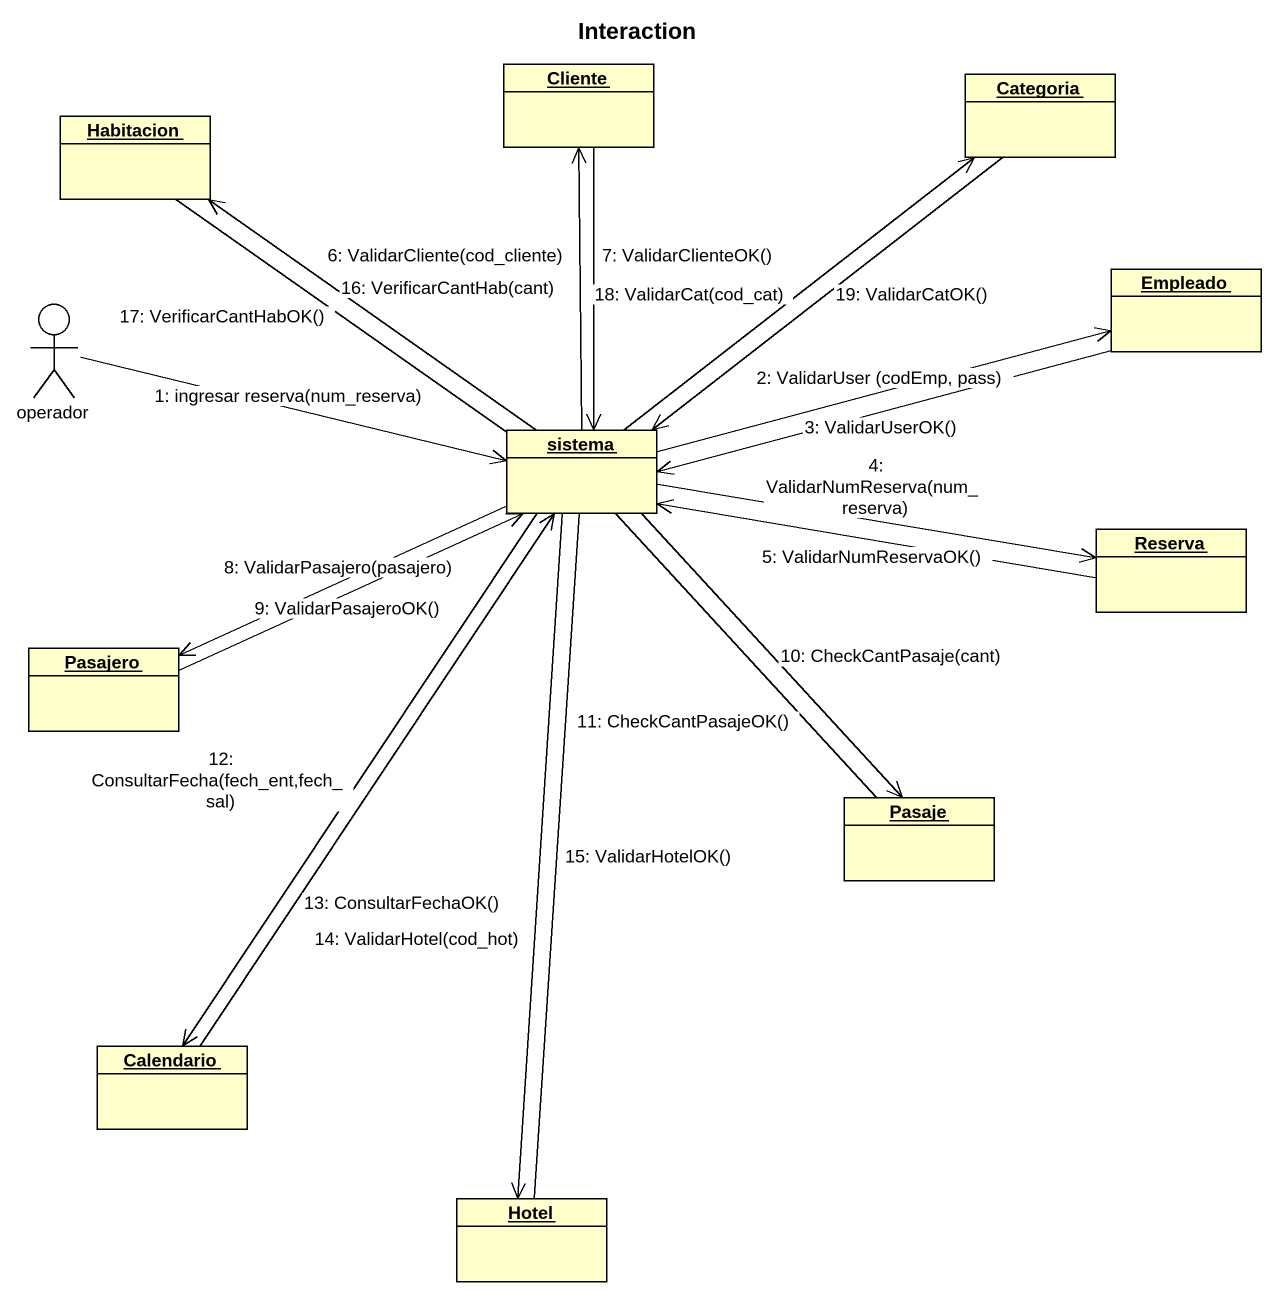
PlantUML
@startuml
title Interaction
allowmixing
hide circle
hide empty members
object Cliente
object Categoria
object Habitacion
actor operador
object Empleado
object sistema
object Reserva
object Pasajero
object Pasaje
object Calendario
object Hotel
Cliente --> sistema : 7: ValidarClienteOK()
Categoria --> sistema : 19: ValidarCatOK()
Habitacion -- sistema : 17: VerificarCantHabOK()
operador -right-> sistema : 1: ingresar reserva(num_reserva)
Empleado -left-> sistema : 3: ValidarUserOK()
sistema -up-> Cliente : 6: ValidarCliente(cod_cliente)
sistema -up-> Categoria : 18: ValidarCat(cod_cat)
sistema -up-> Habitacion : 16: VerificarCantHab(cant)
sistema -right-> Empleado : 2: ValidarUser (codEmp, pass)
sistema -right-> Reserva : 4: ValidarNumReserva(num_reserva)
sistema -left-> Pasajero : 8: ValidarPasajero(pasajero)
sistema --> Pasaje : 10: CheckCantPasaje(cant)
sistema --> Calendario : 12: ConsultarFecha(fech_ent,fech_sal)
sistema --> Hotel : 14: ValidarHotel(cod_hot)
Reserva -left-> sistema : 5: ValidarNumReservaOK()
Pasajero -right-> sistema : 9: ValidarPasajeroOK()
Pasaje -up- sistema : 11: CheckCantPasajeOK()
Calendario -up-> sistema : 13: ConsultarFechaOK()
Hotel -up- sistema : 15: ValidarHotelOK()
@enduml
